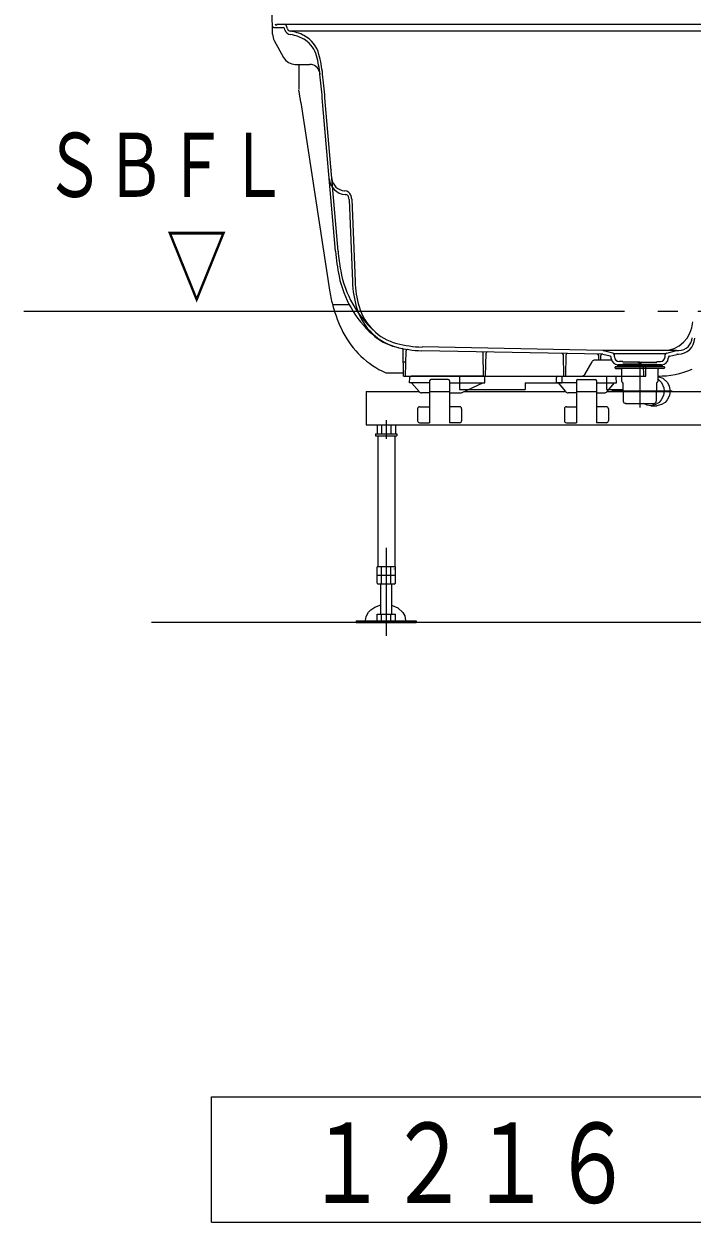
# Model space of a CAD drawing. Units: millimetres on the paper. Extents: x -305 to 305, y -152 to 152.
# Drawn here: x -213.09 to -193.07, y 1.27 to 37.16 of the extents above; entities that cross this region are included whole.
import ezdxf
from ezdxf.enums import TextEntityAlignment as Align

# ---------------------------------------------------------------- set-up
doc = ezdxf.new("R2010")
doc.units = ezdxf.units.MM
for name, pattern in [('DASHED2', [3, 2, -1]), ('LONG_CHAIN', [21, 18, -1, 1, -1]), ('LONG_DOUBLE_CHAIN', [21.8, 18, -1, 0.6, -0.6, 0.6, -1])]:
    doc.linetypes.add(name, pattern=pattern)
doc.layers.add('0-0_0', color=7, linetype='Continuous', lineweight=9)
doc.layers.add('0-1_VIEW0002', color=7, linetype='Continuous', lineweight=9)
doc.styles.add('ＭＳ ゴシック', font='')
doc.styles.get('ＭＳ ゴシック').set_extended_font_data('MS Gothic')

msp = doc.modelspace()

# ---------------------------------------------------------------- linework, layer by layer
at = {"layer": '0-0_0'}
for p, q in [((-207.475, 1.266), (-207.475, 5.016)), ((-207.475, 5.016), (-192.475, 5.016)), ((-207.475, 1.266), (-192.475, 1.266))]:
    msp.add_line(p, q, dxfattribs=at)
at = {"layer": '0-1_VIEW0002'}
for p, q in [((-205.641, 36.853), (-205.653, 37.553)), ((-205.605, 37.053), (-205.32, 37.053)), ((-205.536, 37.133), (-205.523, 37.133)), ((-205.513, 37.143), (-205.503, 37.143)), ((-205.503, 37.153), (-189.4, 37.153)), ((-205.272, 36.991), (-205.281, 37.024)), ((-205.197, 37.019), (-205.213, 37.079)), ((-205.59, 36.666), (-205.309, 36.159)), ((-205.139, 36.953), (-189.515, 36.953)), ((-204.959, 35.953), (-204.528, 35.953)), ((-204.237, 35.726), (-204.219, 35.653)), ((-204.237, 35.726), (-204.219, 35.653)), ((-203.756, 30.351), (-204.15, 34.946)), ((-203.677, 30.358), (-204.07, 34.953)), ((-203.885, 32.798), (-203.885, 32.797)), ((-203.485, 32.164), (-203.47, 32.163)), ((-203.461, 32.053), (-203.444, 32.052)), ((-203.348, 31.906), (-203.248, 29.447)), ((-203.268, 31.91), (-203.168, 29.45)), ((-201.713, 26.613), (-201.727, 27.402)), ((-201.653, 26.613), (-201.64, 27.372)), ((-195.752, 27.266), (-201.162, 27.374)), ((-195.744, 27.375), (-201.16, 27.484)), ((-199.313, 26.613), (-199.325, 27.299)), ((-199.253, 26.613), (-199.241, 27.295)), ((-193.533, 27.375), (-195.733, 27.375)), ((-195.439, 27.304), (-195.722, 27.373)), ((-195.396, 27.293), (-193.87, 27.293)), ((-193.827, 27.304), (-193.533, 27.375)), ((-193.533, 27.375), (-193.458, 27.377)), ((-196.913, 26.613), (-196.924, 27.251)), ((-196.853, 26.613), (-196.842, 27.247)), ((-196.281, 26.663), (-196.062, 27.043)), ((-195.479, 27.093), (-195.975, 27.093)), ((-195.863, 27.093), (-195.865, 27.229)), ((-195.803, 27.093), (-195.801, 27.226)), ((-195.52, 27.21), (-195.743, 27.264)), ((-195.488, 27.143), (-195.489, 27.173)), ((-195.39, 27.186), (-195.393, 27.249)), ((-194.633, 26.953), (-195.288, 26.953)), ((-195.283, 26.953), (-194.633, 26.953)), ((-195.283, 26.919), (-195.283, 26.953)), ((-195.143, 27.053), (-195.25, 27.053)), ((-195.143, 27.053), (-195.143, 27.033)), ((-194.633, 27.033), (-195.143, 27.033)), ((-194.633, 26.973), (-195.143, 26.973)), ((-195.143, 26.973), (-195.143, 26.953)), ((-194.693, 27.033), (-194.633, 27.013)), ((-194.693, 26.973), (-194.633, 26.993)), ((-194.633, 27.033), (-194.123, 27.033)), ((-194.573, 27.033), (-194.633, 27.013)), ((-194.573, 26.973), (-194.633, 26.993)), ((-194.633, 26.953), (-193.978, 26.953)), ((-193.983, 26.953), (-194.633, 26.953)), ((-194.513, 26.613), (-194.519, 26.953)), ((-194.453, 26.613), (-194.447, 26.953)), ((-194.123, 27.053), (-194.016, 27.053)), ((-194.123, 27.053), (-194.123, 27.033)), ((-193.983, 26.919), (-193.983, 26.953)), ((-193.876, 27.186), (-193.873, 27.249)), ((-193.778, 27.143), (-193.777, 27.173)), ((-193.746, 27.21), (-193.523, 27.264)), ((-193.514, 27.266), (-193.477, 27.266)), ((-201.713, 26.613), (-194.453, 26.613)), ((-201.533, 26.413), (-201.53, 26.574)), ((-199.316, 26.613), (-201.49, 26.613)), ((-199.273, 26.413), (-199.276, 26.574)), ((-197.133, 26.413), (-197.13, 26.574)), ((-197.09, 26.613), (-195.376, 26.613)), ((-195.375, 26.862), (-195.375, 26.883)), ((-194.633, 26.893), (-195.365, 26.893)), ((-194.633, 26.843), (-195.363, 26.843)), ((-195.357, 26.842), (-195.191, 26.827)), ((-195.333, 26.413), (-195.336, 26.574)), ((-195.313, 26.909), (-195.313, 26.893)), ((-195.303, 26.919), (-194.633, 26.919)), ((-195.173, 26.452), (-195.173, 26.807)), ((-193.963, 26.919), (-194.633, 26.919)), ((-193.903, 26.843), (-194.633, 26.843)), ((-194.093, 26.807), (-194.093, 26.452)), ((-193.91, 26.842), (-194.075, 26.827)), ((-193.953, 26.909), (-193.953, 26.893)), ((-193.891, 26.883), (-193.891, 26.862)), ((-200.933, 26.413), (-201.533, 26.413)), ((-201.251, 26.149), (-201.473, 26.413)), ((-200.933, 26.478), (-200.933, 25.213)), ((-200.372, 26.513), (-200.893, 26.513)), ((-200.333, 26.474), (-200.333, 25.213)), ((-200.333, 26.413), (-199.273, 26.413)), ((-199.956, 26.123), (-199.333, 26.413)), ((-196.533, 26.413), (-197.133, 26.413)), ((-196.851, 26.149), (-197.073, 26.413)), ((-196.533, 26.474), (-196.533, 25.213)), ((-196.494, 26.513), (-195.973, 26.513)), ((-195.933, 26.474), (-195.933, 25.213)), ((-195.933, 26.413), (-195.333, 26.413)), ((-195.615, 26.149), (-195.393, 26.413)), ((-195.166, 26.437), (-195.145, 26.419)), ((-195.139, 26.404), (-195.129, 25.862)), ((-194.127, 26.404), (-194.137, 25.862)), ((-194.1, 26.437), (-194.121, 26.419)), ((-202.833, 26.153), (-201.255, 26.153)), ((-202.833, 26.153), (-202.833, 25.153)), ((-200.933, 26.113), (-201.175, 26.113)), ((-200.933, 26.153), (-200.333, 26.153)), ((-200.333, 26.113), (-199.999, 26.113)), ((-199.891, 26.153), (-196.855, 26.153)), ((-196.533, 26.113), (-196.775, 26.113)), ((-196.533, 26.153), (-195.933, 26.153)), ((-195.933, 26.113), (-195.691, 26.113)), ((-195.611, 26.153), (-190.53, 26.153)), ((-201.293, 25.633), (-201.293, 25.273)), ((-201.233, 25.693), (-200.933, 25.693)), ((-200.033, 25.693), (-200.333, 25.693)), ((-199.973, 25.633), (-199.973, 25.273)), ((-196.893, 25.633), (-196.893, 25.273)), ((-196.833, 25.693), (-196.533, 25.693)), ((-195.633, 25.693), (-195.933, 25.693)), ((-195.573, 25.633), (-195.573, 25.273)), ((-195.042, 25.793), (-195.059, 25.793)), ((-195.059, 25.793), (-194.207, 25.793)), ((-195.042, 25.793), (-194.633, 25.793)), ((-194.303, 25.726), (-194.126, 25.726)), ((-202.833, 25.153), (-190.093, 25.153)), ((-202.51, 25.153), (-202.51, 24.881)), ((-202.372, 25.153), (-202.372, 24.881)), ((-202.094, 25.153), (-202.094, 24.881)), ((-201.956, 25.153), (-201.956, 24.881)), ((-201.233, 25.213), (-200.933, 25.213)), ((-200.033, 25.213), (-200.333, 25.213)), ((-196.833, 25.213), (-196.533, 25.213)), ((-195.633, 25.213), (-195.933, 25.213)), ((-202.553, 24.881), (-201.913, 24.881)), ((-202.553, 24.881), (-202.553, 24.821)), ((-202.553, 24.821), (-201.913, 24.821)), ((-202.487, 24.821), (-202.487, 20.901)), ((-202.463, 24.881), (-202.453, 24.881)), ((-202.003, 24.881), (-201.993, 24.881)), ((-201.979, 24.821), (-201.979, 20.901)), ((-201.913, 24.881), (-201.913, 24.821)), ((-201.956, 20.901), (-202.51, 20.901)), ((-202.51, 20.408), (-202.51, 20.901)), ((-202.372, 20.381), (-202.372, 20.901)), ((-202.094, 20.381), (-202.094, 20.901)), ((-202.003, 20.841), (-201.993, 20.841)), ((-201.956, 20.408), (-201.956, 20.901)), ((-201.956, 20.641), (-202.51, 20.641)), ((-202.51, 20.408), (-202.463, 20.381)), ((-202.003, 20.381), (-202.463, 20.381)), ((-202.393, 19.479), (-202.393, 20.381)), ((-202.073, 20.381), (-202.073, 19.479)), ((-202.003, 20.381), (-201.956, 20.408)), ((-202.51, 19.279), (-202.51, 19.479)), ((-202.51, 19.479), (-201.956, 19.479)), ((-202.372, 19.279), (-202.372, 19.479)), ((-202.094, 19.279), (-202.094, 19.479)), ((-201.956, 19.279), (-201.956, 19.479)), ((-165.763, 19.233), (-209.27, 19.233))]:
    msp.add_line(p, q, dxfattribs=at)
at = {"layer": '0-1_VIEW0002', "color": 2}
for p, q in [((-204.853, 35.933), (-204.853, 35.201)), ((-204.79, 34.807), (-203.934, 29.191)), ((-203.843, 28.753), (-203.344, 28.753)), ((-203.833, 28.753), (-203.833, 28.715)), ((-202.247, 26.713), (-201.715, 26.713)), ((-200.033, 26.613), (-200.033, 26.213)), ((-196.973, 26.613), (-196.973, 26.413)), ((-195.633, 26.613), (-195.633, 26.213)), ((-200.033, 26.213), (-198.073, 26.213)), ((-198.073, 26.413), (-196.973, 26.413)), ((-198.073, 26.413), (-198.073, 26.213)), ((-195.633, 26.213), (-195.133, 26.213))]:
    msp.add_line(p, q, dxfattribs=at)
at = {"layer": '0-1_VIEW0002', "linetype": 'LONG_DOUBLE_CHAIN'}
msp.add_line((-213.093, 28.553), (-165.333, 28.553), dxfattribs=at)
at = {"layer": '0-1_VIEW0002', "linetype": 'DASHED2'}
msp.add_line((-201.665, 27.033), (-201.701, 27.033), dxfattribs=at)
at = {"layer": '0-1_VIEW0002', "linetype": 'LONG_CHAIN'}
for p, q in [((-194.633, 26.975), (-194.633, 25.675)), ((-193.659, 26.163), (-195.472, 26.163)), ((-202.233, 25.29), (-202.233, 24.733)), ((-202.233, 21.466), (-202.233, 18.833))]:
    msp.add_line(p, q, dxfattribs=at)
at = {"layer": '0-1_VIEW0002'}
for points in [[(-194.633, 26.973), (-194.123, 26.973), (-194.123, 26.953)], [(-193.901, 26.893), (-193.953, 26.893), (-194.633, 26.893)], [(-194.093, 26.599), (-193.937, 26.548), (-193.806, 26.424), (-193.752, 26.315), (-193.727, 26.163), (-193.747, 26.028), (-193.81, 25.897), (-193.875, 25.824), (-193.979, 25.757), (-194.126, 25.726)], [(-194.093, 26.534), (-193.979, 26.417), (-193.916, 26.265), (-193.905, 26.163), (-193.924, 26.028), (-193.987, 25.897), (-194.052, 25.824), (-194.157, 25.757), (-194.303, 25.726), (-194.41, 25.742), (-194.516, 25.793)], [(-202.852, 19.279), (-202.852, 19.287), (-202.832, 19.412), (-202.765, 19.536), (-202.695, 19.611), (-202.577, 19.691), (-202.393, 19.754)], [(-202.073, 19.745), (-201.882, 19.665), (-201.736, 19.532), (-201.678, 19.428), (-201.652, 19.287), (-201.652, 19.279)], [(-203.133, 19.279), (-201.333, 19.279), (-201.333, 19.233)], [(-203.133, 19.279), (-203.133, 19.233), (-201.333, 19.233)]]:
    msp.add_lwpolyline(points, dxfattribs=at)
for centre, radius, start, end in [((-205.605, 37.093), 0.04, 181, 270), ((-205.536, 37.163), 0.03, 181, 270), ((-205.523, 37.143), 0.01, 270, 0), ((-205.503, 37.143), 0.01, 90, 180), ((-205.32, 37.013), 0.04, 15, 90), ((-205.31, 37.053), 0.1, 15, 90), ((-205.079, 37.042), 0.2, 195, 262.0407), ((-205.101, 37.045), 0.1, 195, 262.9947), ((-205.241, 36.86), 0.4, 181, 209.0747), ((-205.259, 35.755), 1.2, 62.1919, 82.9947), ((-205.259, 35.755), 1.1, 56.7709, 82.0407), ((-205.119, 36.02), 0.9, 14.8478, 62.1919), ((-205.095, 36.006), 0.8, 14.477, 56.7709), ((-204.959, 36.353), 0.4, 209.0747, 270), ((-204.528, 35.653), 0.3, 14.0786, 90), ((-208.116, 35.226), 3.92, 6.2542, 14.477), ((-208.116, 35.226), 4, 6.2542, 14.8478), ((-233.961, 32.393), 29.92, 4.8947, 6.2542), ((-233.961, 32.393), 30, 4.8947, 6.2542), ((-203.434, 32.562), 0.51, 184.8947, 267), ((-203.464, 32.564), 0.4, 184.8947, 267), ((-203.48, 31.964), 0.2, 20.5216, 87), ((-203.448, 31.962), 0.09, 17.3063, 87), ((-203.668, 31.893), 0.32, 2.3268, 17.3063), ((-203.668, 31.893), 0.4, 2.3268, 20.5216), ((-197.3, 30.904), 6.48, 184.8947, 191.5691), ((-197.3, 30.904), 6.4, 184.8947, 190.217), ((-200.513, 30.246), 3.2, 191.5691, 228.1155), ((-200.449, 30.337), 3.2, 190.217, 228.563), ((-199.971, 29.58), 3.28, 182.3268, 196.7241), ((-199.971, 29.58), 3.2, 182.3268, 196.0801), ((-201.474, 29.128), 1.71, 196.7241, 256.3245), ((-201.508, 29.137), 1.6, 196.0801, 255.0751), ((-193.946, 28.275), 0.9, 270, 357.6732), ((-201.508, 29.137), 1.71, 228.1155, 255.0751), ((-193.487, 27.766), 0.5, 271.1458, 357.6732), ((-193.466, 27.777), 0.4, 271.1458, 357.6732), ((-201.096, 30.683), 3.31, 255.0751, 268.8542), ((-201.096, 30.683), 3.2, 255.0751, 268.8542), ((-201.767, 27.401), 0.04, 1, 78.4527), ((-201.6, 27.371), 0.04, 81.3541, 179), ((-199.365, 27.298), 0.04, 1, 88.8542), ((-199.201, 27.295), 0.04, 88.8542, 179), ((-196.964, 27.25), 0.04, 1, 88.8542), ((-196.802, 27.247), 0.04, 88.8542, 179), ((-195.746, 27.275), 0.1, 76.3408, 88.8542), ((-195.453, 27.245), 0.06, 3, 76.3408), ((-193.813, 27.245), 0.06, 103.6592, 177), ((-195.975, 26.993), 0.1, 90, 150), ((-195.905, 27.229), 0.04, 1, 88.8542), ((-195.761, 27.226), 0.04, 88.8542, 179), ((-195.752, 27.226), 0.04, 76.3408, 88.8542), ((-195.529, 27.171), 0.04, 3, 76.3408), ((-195.288, 27.153), 0.2, 183, 270), ((-195.25, 27.193), 0.14, 183, 270), ((-194.016, 27.193), 0.14, 270, 357), ((-193.978, 27.153), 0.2, 270, 357), ((-193.737, 27.171), 0.04, 103.6592, 177), ((-193.514, 27.226), 0.04, 91.1458, 103.6592), ((-201.49, 26.573), 0.04, 90, 179), ((-199.316, 26.573), 0.04, 1, 90), ((-197.09, 26.573), 0.04, 90, 179), ((-196.368, 26.713), 0.1, 270, 330), ((-195.376, 26.573), 0.04, 1, 90), ((-195.365, 26.883), 0.01, 90, 180), ((-195.355, 26.862), 0.02, 180, 265), ((-195.303, 26.909), 0.01, 90, 180), ((-195.193, 26.807), 0.02, 0, 85), ((-194.073, 26.807), 0.02, 95, 180), ((-193.963, 26.909), 0.01, 0, 90), ((-193.911, 26.862), 0.02, 275, 0), ((-193.901, 26.883), 0.01, 0, 90), ((-200.893, 26.473), 0.04, 90, 179.5), ((-200.373, 26.473), 0.04, 0.5, 90), ((-196.493, 26.473), 0.04, 90, 179.5), ((-195.973, 26.473), 0.04, 0.5, 90), ((-195.153, 26.452), 0.02, 180, 228.7246), ((-195.159, 26.404), 0.02, 1, 48.7246), ((-194.107, 26.404), 0.02, 131.2754, 179), ((-194.113, 26.452), 0.02, 311.2754, 0), ((-201.175, 26.213), 0.1, 220, 270), ((-199.999, 26.213), 0.1, 270, 295), ((-196.775, 26.213), 0.1, 220, 270), ((-195.691, 26.213), 0.1, 270, 320), ((-195.059, 25.863), 0.07, 181, 270), ((-194.207, 25.863), 0.07, 270, 359), ((-201.233, 25.633), 0.06, 90, 180), ((-200.033, 25.633), 0.06, 0, 90), ((-196.833, 25.633), 0.06, 90, 180), ((-195.633, 25.633), 0.06, 0, 90), ((-201.233, 25.273), 0.06, 180, 270), ((-200.033, 25.273), 0.06, 270, 0), ((-196.833, 25.273), 0.06, 180, 270), ((-195.633, 25.273), 0.06, 270, 0)]:
    msp.add_arc(centre, radius, start, end, dxfattribs=at)
at = {"layer": '0-1_VIEW0002', "color": 2}
for centre, radius, start, end in [((-233.489, 30.433), 29.03, 8.6653, 9.4027), ((-199.812, 29.819), 4.17, 188.6653, 194.8123), ((-199.812, 29.819), 4.17, 195.3564, 206.9399), ((-201.176, 29.126), 2.64, 206.9399, 246.061), ((-194.071, 29.113), 2.5, 269.489, 293.6959)]:
    msp.add_arc(centre, radius, start, end, dxfattribs=at)
at = {"layer": '0-1_VIEW0002', "linetype": 'DASHED2'}
for centre, start, end in [((-201.701, 27.053), 181, 270), ((-201.665, 27.053), 270, 359)]:
    msp.add_arc(centre, 0.02, start, end, dxfattribs=at)

# ---------------------------------------------------------------- texts
at = {"layer": '0-0_0', "style": 'ＭＳ ゴシック', "width": 0.75}
msp.add_text('\u3000１２１６\u3000', height=2.405, dxfattribs=at).set_placement((-207.118, 1.116), align=Align.BOTTOM_LEFT)
at = {"layer": '0-1_VIEW0002', "style": 'ＭＳ ゴシック', "width": 0.7}
for s, p in [('ＳＢＦＬ', (-212.501, 31.405)), ('\u3000\u3000▽', (-212.501, 28.407))]:
    msp.add_text(s, height=1.921, dxfattribs=at).set_placement(p, align=Align.BOTTOM_LEFT)

doc.saveas('drawing.dxf')
